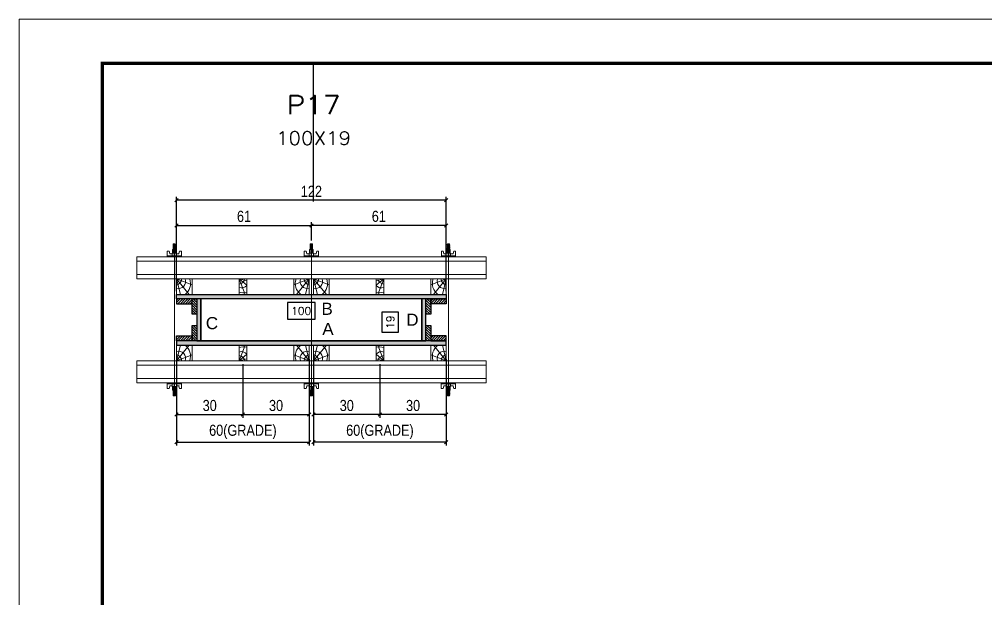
# Model space of a CAD drawing. Extents: x 808 to 7089, y -98 to 17032.
# Drawn here: x 2407 to 3281, y 13062 to 13587 of the extents above; entities that cross this region are included whole.
import ezdxf
from ezdxf.enums import TextEntityAlignment as Align

# ---------------------------------------------------------------- set-up
doc = ezdxf.new("R2010")
doc.units = 0
doc.linetypes.add('DASHED', pattern=[0.75, 0.5, -0.25])
doc.linetypes.add('HIDDEN', pattern=[0.375, 0.25, -0.125])
for name, color, linetype in [('CHAPA', 1, 'Continuous'), ('Cota Seção (2x)', 241, 'Continuous'), ('Painéis', 200, 'Continuous'), ('SARRAFO', 251, 'Continuous'), ('Texto de Titulo', 7, 'Continuous'), ('Texto Qtd Sarr', 242, 'Continuous'), ('TEXTO_GERAL', 7, 'Continuous')]:
    doc.layers.add(name, color=color, linetype=linetype)
for name, color, linetype, lineweight in [('Folhas', 255, 'Continuous', 9), ('Hachura', 251, 'Continuous', 9), ('Madeira', 126, 'Continuous', 18), ('Perfil Metálico', 224, 'Continuous', 18), ('SARRAFO DE PRESSAO', 251, 'DASHED', 9), ('Texto Seção', 7, 'Continuous', 15)]:
    doc.layers.add(name, color=color, linetype=linetype, lineweight=lineweight)
doc.styles.add('ARIAL', font='arial.ttf')
doc.styles.add('COTA TECNICA 2X', font='techl___.ttf', dxfattribs={"height": 10})
doc.styles.add('ROMANS', font='romans.shx')
doc.dimstyles.new('SECAO PILAR', dxfattribs={"dimtxt": 10, "dimasz": 3, "dimexe": 3, "dimexo": 3, "dimgap": 3, "dimtad": 1, "dimdec": 1, "dimlfac": 0.5, "dimzin": 12, "dimdsep": 46, "dimtxsty": 'COTA TECNICA 2X', "dimblk1": 'OBLIQUE', "dimblk2": 'OBLIQUE', "dimsah": 1, "dimcen": 0.9, "dimclrd": 256, "dimclre": 256, "dimclrt": 256, "dimadec": 1, "dimazin": 3, "dimtfac": 1, "dimtdec": 1, "dimtmove": 0, "dimatfit": 3, "dimfxl": 1, "dimtolj": 1, "dimtzin": 12, "dimarcsym": 0})
doc.dimstyles.new('SECÇÃO 2', dxfattribs={"dimtxt": 7, "dimasz": 6, "dimexe": 0.18, "dimexo": 2, "dimgap": -4, "dimtad": 3, "dimdec": 1, "dimlfac": 0.5, "dimzin": 12, "dimdsep": 46, "dimtxsty": 'ROMANS', "dimblk": 'ARCHTICK', "dimcen": 0.09, "dimse1": 1, "dimse2": 1, "dimsd1": 1, "dimsd2": 1, "dimclrd": 180, "dimclre": 5, "dimclrt": 1, "dimadec": 0, "dimazin": 3, "dimtfac": 1, "dimtdec": 1, "dimtofl": 0, "dimtmove": 0, "dimatfit": 3, "dimldrblk": 'ARCHTICK', "dimfxl": 1, "dimtolj": 1, "dimtzin": 0, "dimarcsym": 0})
pattern_1 = [(45, (12051.897, 36225.0705), (-1.12253202, 1.12253202), [])]
pattern_2 = [(45, (11916.897, 36225.0705), (-1.12253202, 1.12253202), [])]

# ---------------------------------------------------------------- blocks, each defined once
blk = doc.blocks.new('9999999999')
at = {"layer": 'Folhas'}
blk.add_lwpolyline([(98138.98, 34190.21), (99623.98, 34190.21), (99623.98, 35240.21), (98138.98, 35240.21)], close=True, dxfattribs=at)
at = {"layer": 'Folhas', "color": 30, "const_width": 3}
blk.add_lwpolyline([(98213.98, 34230.21), (99583.98, 34230.21), (99583.98, 35200.21), (98213.98, 35200.21)], close=True, dxfattribs=at)
blk = doc.blocks.new('titulo1')
at = {"layer": 'Defpoints', "color": 252, "linetype": 'HIDDEN', "ltscale": 2}
blk.add_line((0, 0), (0, 125), dxfattribs=at)
at = {"layer": 'Defpoints', "style": 'ROMANS', "oblique": 15}
blk.add_attdef('FOLHA', text='', height=10, dxfattribs=at).set_placement((0, 15.58), align=Align.MIDDLE_CENTER)
at = {"layer": 'Texto Qtd Sarr', "color": 3, "style": 'ROMANS', "oblique": 15}
for tag, height, p in [('TITULO', 17, (0, 71.45)), ('SEÇÃO', 12, (0, 41.55))]:
    blk.add_attdef(tag, text='', height=height, dxfattribs=at).set_placement(p, align=Align.MIDDLE_CENTER)
blk = doc.blocks.new('*D103')
at = {"layer": 'Cota Seção (2x)', "color": 180, "lineweight": -2, "transparency": 16777216}
for p, q in [((2674.23, 13330.27), (2649.23, 13330.27)), ((2649.23, 13330.27), (2649.23, 13315.27)), ((2674.23, 13315.27), (2674.23, 13330.27)), ((2649.23, 13315.27), (2674.23, 13315.27))]:
    blk.add_line(p, q, dxfattribs=at)
at = {"layer": 'Defpoints', "color": 0, "transparency": 16777216}
for p in [(2570.95, 13333.66), (2770.95, 13333.66), (2570.95, 13311.27)]:
    blk.add_point(p, dxfattribs=at)
at = {"layer": 'Cota Seção (2x)', "color": 1, "transparency": 16777216, "insert": (2661.73, 13322.77), "char_height": 7, "attachment_point": 5, "style": 'ROMANS'}
blk.add_mtext('\\A1;100', dxfattribs=at)
blk = doc.blocks.new('_ArchTick')
at = {"color": 0, "linetype": 'ByBlock', "const_width": 0.15}
blk.add_lwpolyline([(-0.5, -0.5), (0.5, 0.5)], dxfattribs=at)
blk = doc.blocks.new('_Oblique')
at = {"color": 0, "linetype": 'ByBlock', "lineweight": -2}
blk.add_line((-0.5, -0.5), (0.5, 0.5), dxfattribs=at)
blk = doc.blocks.new('*D104')
at = {"layer": 'Cota Seção (2x)', "lineweight": -2, "transparency": 16777216}
for p, q in [((2548.95, 13340.66), (2548.95, 13425.95)), ((2792.95, 13422.95), (2548.95, 13422.95)), ((2792.95, 13340.66), (2792.95, 13425.95))]:
    blk.add_line(p, q, dxfattribs=at)
at = {"layer": 'Defpoints', "color": 0, "transparency": 16777216}
for p in [(2548.95, 13422.95), (2548.95, 13337.66), (2792.95, 13337.66)]:
    blk.add_point(p, dxfattribs=at)
at = {"layer": 'Cota Seção (2x)', "lineweight": -2, "transparency": 16777216, "xscale": 3, "yscale": 3, "zscale": 3, "rotation": 180}
blk.add_blockref('_Oblique', (2548.95, 13422.95), dxfattribs=at)
at = {"layer": 'Cota Seção (2x)', "lineweight": -2, "transparency": 16777216, "xscale": 3, "yscale": 3, "zscale": 3}
blk.add_blockref('_Oblique', (2792.95, 13422.95), dxfattribs=at)
at = {"layer": 'Cota Seção (2x)', "transparency": 16777216, "insert": (2670.95, 13431.01), "char_height": 10, "attachment_point": 5, "style": 'COTA TECNICA 2X'}
blk.add_mtext('\\A1;122', dxfattribs=at)
blk = doc.blocks.new('*D83')
at = {"layer": 'Cota Seção (2x)', "lineweight": -2, "transparency": 16777216}
for p, q in [((2670.95, 13386.46), (2670.95, 13403.19)), ((2792.95, 13400.19), (2670.95, 13400.19)), ((2792.95, 13374.66), (2792.95, 13403.19))]:
    blk.add_line(p, q, dxfattribs=at)
at = {"layer": 'Defpoints', "color": 0, "transparency": 16777216}
for p in [(2670.95, 13400.19), (2670.95, 13383.46), (2792.95, 13371.66)]:
    blk.add_point(p, dxfattribs=at)
at = {"layer": 'Cota Seção (2x)', "lineweight": -2, "transparency": 16777216, "xscale": 3, "yscale": 3, "zscale": 3, "rotation": 180}
blk.add_blockref('_Oblique', (2670.95, 13400.19), dxfattribs=at)
at = {"layer": 'Cota Seção (2x)', "lineweight": -2, "transparency": 16777216, "xscale": 3, "yscale": 3, "zscale": 3}
blk.add_blockref('_Oblique', (2792.95, 13400.19), dxfattribs=at)
at = {"layer": 'Cota Seção (2x)', "transparency": 16777216, "insert": (2731.95, 13408.29), "char_height": 10, "attachment_point": 5, "style": 'COTA TECNICA 2X'}
blk.add_mtext('\\A1;61', dxfattribs=at)
blk = doc.blocks.new('*D84')
at = {"layer": 'Cota Seção (2x)', "lineweight": -2, "transparency": 16777216}
for p, q in [((2548.95, 13374.66), (2548.95, 13403.19)), ((2548.95, 13400.19), (2670.95, 13400.19)), ((2670.95, 13386.46), (2670.95, 13403.19))]:
    blk.add_line(p, q, dxfattribs=at)
at = {"layer": 'Defpoints', "color": 0, "transparency": 16777216}
for p in [(2670.95, 13400.19), (2670.95, 13383.46), (2548.95, 13371.66)]:
    blk.add_point(p, dxfattribs=at)
at = {"layer": 'Cota Seção (2x)', "lineweight": -2, "transparency": 16777216, "xscale": 3, "yscale": 3, "zscale": 3, "rotation": 180}
blk.add_blockref('_Oblique', (2548.95, 13400.19), dxfattribs=at)
at = {"layer": 'Cota Seção (2x)', "lineweight": -2, "transparency": 16777216, "xscale": 3, "yscale": 3, "zscale": 3}
blk.add_blockref('_Oblique', (2670.95, 13400.19), dxfattribs=at)
at = {"layer": 'Cota Seção (2x)', "transparency": 16777216, "insert": (2609.95, 13408.29), "char_height": 10, "attachment_point": 5, "style": 'COTA TECNICA 2X'}
blk.add_mtext('\\A1;61', dxfattribs=at)
blk = doc.blocks.new('*D85')
at = {"layer": 'Cota Seção (2x)', "color": 180, "lineweight": -2, "transparency": 16777216}
for p, q in [((2749.81, 13321.56), (2734.81, 13321.56)), ((2734.81, 13321.56), (2734.81, 13303.56)), ((2749.81, 13303.56), (2749.81, 13321.56)), ((2734.81, 13303.56), (2749.81, 13303.56))]:
    blk.add_line(p, q, dxfattribs=at)
at = {"layer": 'Defpoints', "color": 0, "transparency": 16777216}
for p in [(2770.95, 13333.66), (2753.81, 13295.66), (2770.95, 13295.66)]:
    blk.add_point(p, dxfattribs=at)
at = {"layer": 'Cota Seção (2x)', "color": 1, "transparency": 16777216, "insert": (2742.31, 13312.56), "char_height": 7, "attachment_point": 5, "rotation": 90, "style": 'ROMANS'}
blk.add_mtext('\\A1;19', dxfattribs=at)
blk = doc.blocks.new('C')
at = {"layer": 'Hachura', "color": 0}
for p, q in [((0, 3.22), (0, -3.22)), ((0.45, 3.22), (0, 3.22)), ((0.46, 3.16), (0, 3.16)), ((0.46, 3.05), (0, 3.05)), ((0.46, 2.88), (0, 2.88)), ((0, 2.75), (0, -1.16)), ((0.46, 2.65), (0, 2.65)), ((0.46, 2.23), (0, 2.23)), ((0.46, 1.51), (0, 1.51)), ((0.39, 0.49), (0.17, 0.49)), ((0.45, -3.23), (0.45, 3.22)), ((0.45, 3.22), (2.58, 3.22)), ((1.74, 0.97), (0.45, 0.97)), ((1.45, 0.1), (0.45, 0.1)), ((1.35, 1.94), (1.35, 0.96)), ((2.58, 2.39), (1.47, 2.09)), ((1.74, -0.97), (1.74, 0.97)), ((1.74, 0.97), (1.74, 0.84)), ((1.74, 0.97), (1.74, 0.84)), ((1.74, 0.84), (3.35, 0.84)), ((3.35, 0.45), (1.74, 0.45)), ((2.58, 3.22), (2.58, 2.39)), ((3.32, 0.84), (3.32, -0.84)), ((3.35, 0.84), (3.35, -0.84)), ((3.68, 0.45), (3.35, 0.45)), ((3.84, -0.52), (3.35, 0.45)), ((3.35, 0.06), (3.67, -0.57)), ((3.68, 0.45), (4.16, -0.52)), ((3.72, 0.5), (4.25, -0.57)), ((4.37, -0.55), (3.83, 0.53)), ((4.15, 0.45), (3.93, 0.45)), ((4.42, -0.52), (3.93, 0.45)), ((4.15, 0.45), (4.26, 0.45)), ((4.26, 0.45), (4.74, -0.52)), ((4.3, 0.5), (4.83, -0.57)), ((4.95, -0.55), (4.41, 0.53)), ((4.51, 0.45), (4.84, 0.45)), ((5, -0.52), (4.51, 0.45)), ((4.84, 0.45), (5.32, -0.52)), ((4.88, 0.5), (5.41, -0.57)), ((5.53, -0.55), (4.99, 0.53)), ((5.58, -0.52), (5.09, 0.45)), ((5.42, 0.45), (5.09, 0.45)), ((5.58, -0.52), (5.09, 0.45)), ((5.42, 0.45), (5.74, -0.19)), ((5.46, 0.5), (5.74, -0.07)), ((5.74, 0.19), (5.57, 0.53)), ((5.74, 0.32), (5.68, 0.45)), ((5.68, 0.45), (5.74, 0.45)), ((5.74, 0.45), (5.9, 0.29)), ((5.74, 0.45), (5.74, -0.52)), ((5.9, -0.36), (5.9, 0.29)), ((0.45, 0), (0, 0)), ((0.46, -1.52), (0, -1.52)), ((0.46, -2.23), (0, -2.23)), ((0.46, -2.65), (0, -2.65)), ((0.46, -2.88), (0, -2.88)), ((0.46, -3.05), (0, -3.05)), ((0.46, -3.16), (0, -3.16)), ((0, -3.22), (2.57, -3.22)), ((0.08, -0.48), (0.29, -0.48)), ((0.29, -0.48), (0.4, -0.48)), ((0.45, 0), (0.45, -0.97)), ((0.45, -0.16), (1.45, -0.16)), ((0.45, -0.65), (0.45, -0.32)), ((0.45, -3.23), (0.45, -0.65)), ((0.45, -0.97), (1.74, -0.97)), ((1.35, -1.94), (1.35, -0.97)), ((2.58, -2.39), (1.47, -2.1)), ((3.35, -0.32), (1.74, -0.32)), ((3.35, -0.84), (1.74, -0.84)), ((2.58, -3.23), (2.58, -2.39)), ((3.35, -0.07), (3.58, -0.52)), ((3.35, -0.52), (3.58, -0.52)), ((3.84, -0.52), (4.16, -0.52)), ((4.42, -0.52), (4.74, -0.52)), ((4.63, -0.52), (4.74, -0.52)), ((5, -0.52), (5.32, -0.52)), ((5.58, -0.52), (5.74, -0.52)), ((5.74, -0.52), (5.9, -0.36)), ((5.74, -0.52), (5.74, -0.52))]:
    blk.add_line(p, q, dxfattribs=at)
for centre, radius, start, end in [((1.52, 1.94), 0.161, 104.7436, 180), ((1.44, -0.03), 0.129, 272.695, 87.305), ((3.81, 0.39), 0.143, 25.5688, 154.4312), ((4.39, 0.39), 0.143, 25.5688, 154.4312), ((4.97, 0.39), 0.143, 25.5688, 154.4312), ((5.55, 0.39), 0.143, 25.5688, 154.4312), ((0.17, -0.37), 0.174, 221.744, 317.8592), ((1.52, -1.94), 0.161, 180, 255.2564), ((3.71, -0.4), 0.174, 222.1408, 318.256), ((4.29, -0.4), 0.174, 222.1408, 318.256), ((4.87, -0.4), 0.174, 222.1408, 318.256), ((5.45, -0.4), 0.174, 222.1408, 318.256), ((5.61, -0.4), 0.174, 317.8592, 318.256)]:
    blk.add_arc(centre, radius, start, end, dxfattribs=at)
blk = doc.blocks.new('PONTALETE')
at = {"layer": 'Madeira'}
for q in [(2.71, 7), (7, 5.76), (7, 1.74)]:
    blk.add_line((0, 0), q, dxfattribs=at)
blk.add_lwpolyline([(0, 0), (7, 0), (7, 7), (0, 7)], close=True, dxfattribs=at)
for centre, radius, start, end in [((2.04, 0.06), 6.23, 37.2818, 109.0913), ((1.09, 0.9), 3.19, 343.603, 109.9847), ((-0.21, -0.78), 3.09, 14.6322, 86.0383)]:
    blk.add_arc(centre, radius, start, end, dxfattribs=at)
blk = doc.blocks.new('*D86')
at = {"layer": 'Cota Seção (2x)', "lineweight": -2, "transparency": 16777216}
for p, q in [((2672.94, 13279), (2672.94, 13200.94)), ((2792.94, 13279), (2792.94, 13200.94)), ((2792.94, 13203.94), (2672.94, 13203.94))]:
    blk.add_line(p, q, dxfattribs=at)
at = {"layer": 'Defpoints', "color": 0, "transparency": 16777216}
for p in [(2672.94, 13282), (2792.94, 13282), (2672.94, 13203.94)]:
    blk.add_point(p, dxfattribs=at)
at = {"layer": 'Cota Seção (2x)', "lineweight": -2, "transparency": 16777216, "xscale": 3, "yscale": 3, "zscale": 3, "rotation": 180}
blk.add_blockref('_Oblique', (2672.94, 13203.94), dxfattribs=at)
at = {"layer": 'Cota Seção (2x)', "lineweight": -2, "transparency": 16777216, "xscale": 3, "yscale": 3, "zscale": 3}
blk.add_blockref('_Oblique', (2792.94, 13203.94), dxfattribs=at)
at = {"layer": 'Cota Seção (2x)', "transparency": 16777216, "insert": (2732.94, 13213.16), "char_height": 10, "attachment_point": 5, "style": 'COTA TECNICA 2X'}
blk.add_mtext('\\A1;60(GRADE)', dxfattribs=at)
blk = doc.blocks.new('MEIO PONTALETE')
at = {"layer": 'Madeira'}
for q in [(2.71, 7), (3.5, 2.88), (3.5, 0.87)]:
    blk.add_line((0, 0), q, dxfattribs=at)
blk.add_lwpolyline([(0, 0), (3.5, 0), (3.5, 7), (0, 7)], close=True, dxfattribs=at)
for centre, radius, start, end in [((2.04, 0.06), 6.23, 76.4499, 109.0913), ((1.09, 0.9), 3.19, 40.9063, 109.9847), ((-0.21, -0.78), 3.09, 14.6322, 86.0383)]:
    blk.add_arc(centre, radius, start, end, dxfattribs=at)
blk = doc.blocks.new('*D105')
at = {"layer": 'Cota Seção (2x)', "lineweight": -2, "transparency": 16777216}
for p, q in [((2732.95, 13274.66), (2732.95, 13225.81)), ((2792.94, 13274.66), (2792.94, 13225.81)), ((2792.94, 13228.81), (2732.95, 13228.81))]:
    blk.add_line(p, q, dxfattribs=at)
at = {"layer": 'Defpoints', "color": 0, "transparency": 16777216}
for p in [(2732.95, 13277.66), (2792.94, 13277.66), (2732.95, 13228.81)]:
    blk.add_point(p, dxfattribs=at)
at = {"layer": 'Cota Seção (2x)', "lineweight": -2, "transparency": 16777216, "xscale": 3, "yscale": 3, "zscale": 3, "rotation": 180}
blk.add_blockref('_Oblique', (2732.95, 13228.81), dxfattribs=at)
at = {"layer": 'Cota Seção (2x)', "lineweight": -2, "transparency": 16777216, "xscale": 3, "yscale": 3, "zscale": 3}
blk.add_blockref('_Oblique', (2792.94, 13228.81), dxfattribs=at)
at = {"layer": 'Cota Seção (2x)', "transparency": 16777216, "insert": (2762.94, 13237.03), "char_height": 10, "attachment_point": 5, "style": 'COTA TECNICA 2X'}
blk.add_mtext('\\A1;30', dxfattribs=at)
blk = doc.blocks.new('*D106')
at = {"layer": 'Cota Seção (2x)', "lineweight": -2, "transparency": 16777216}
for p, q in [((2672.95, 13274.66), (2672.95, 13225.81)), ((2732.95, 13274.66), (2732.95, 13225.81)), ((2732.95, 13228.81), (2672.95, 13228.81))]:
    blk.add_line(p, q, dxfattribs=at)
at = {"layer": 'Defpoints', "color": 0, "transparency": 16777216}
for p in [(2672.95, 13277.66), (2732.95, 13277.66), (2672.95, 13228.81)]:
    blk.add_point(p, dxfattribs=at)
at = {"layer": 'Cota Seção (2x)', "lineweight": -2, "transparency": 16777216, "xscale": 3, "yscale": 3, "zscale": 3, "rotation": 180}
blk.add_blockref('_Oblique', (2672.95, 13228.81), dxfattribs=at)
at = {"layer": 'Cota Seção (2x)', "lineweight": -2, "transparency": 16777216, "xscale": 3, "yscale": 3, "zscale": 3}
blk.add_blockref('_Oblique', (2732.95, 13228.81), dxfattribs=at)
at = {"layer": 'Cota Seção (2x)', "transparency": 16777216, "insert": (2702.95, 13237.03), "char_height": 10, "attachment_point": 5, "style": 'COTA TECNICA 2X'}
blk.add_mtext('\\A1;30', dxfattribs=at)
blk = doc.blocks.new('*D87')
at = {"layer": 'Cota Seção (2x)', "lineweight": -2, "transparency": 16777216}
for p, q in [((2548.95, 13279), (2548.95, 13200.94)), ((2668.95, 13279), (2668.95, 13200.94)), ((2548.95, 13203.94), (2668.95, 13203.94))]:
    blk.add_line(p, q, dxfattribs=at)
at = {"layer": 'Defpoints', "color": 0, "transparency": 16777216}
for p in [(2548.95, 13282), (2668.95, 13282), (2668.95, 13203.94)]:
    blk.add_point(p, dxfattribs=at)
at = {"layer": 'Cota Seção (2x)', "lineweight": -2, "transparency": 16777216, "xscale": 3, "yscale": 3, "zscale": 3, "rotation": 180}
blk.add_blockref('_Oblique', (2548.95, 13203.94), dxfattribs=at)
at = {"layer": 'Cota Seção (2x)', "lineweight": -2, "transparency": 16777216, "xscale": 3, "yscale": 3, "zscale": 3}
blk.add_blockref('_Oblique', (2668.95, 13203.94), dxfattribs=at)
at = {"layer": 'Cota Seção (2x)', "transparency": 16777216, "insert": (2608.95, 13213.16), "char_height": 10, "attachment_point": 5, "style": 'COTA TECNICA 2X'}
blk.add_mtext('\\A1;60(GRADE)', dxfattribs=at)
blk = doc.blocks.new('*D107')
at = {"layer": 'Cota Seção (2x)', "lineweight": -2, "transparency": 16777216}
for p, q in [((2548.95, 13274.66), (2548.95, 13225.81)), ((2608.95, 13274.66), (2608.95, 13225.81)), ((2548.95, 13228.81), (2608.95, 13228.81))]:
    blk.add_line(p, q, dxfattribs=at)
at = {"layer": 'Defpoints', "color": 0, "transparency": 16777216}
for p in [(2548.95, 13277.66), (2608.95, 13277.66), (2608.95, 13228.81)]:
    blk.add_point(p, dxfattribs=at)
at = {"layer": 'Cota Seção (2x)', "lineweight": -2, "transparency": 16777216, "xscale": 3, "yscale": 3, "zscale": 3, "rotation": 180}
blk.add_blockref('_Oblique', (2548.95, 13228.81), dxfattribs=at)
at = {"layer": 'Cota Seção (2x)', "lineweight": -2, "transparency": 16777216, "xscale": 3, "yscale": 3, "zscale": 3}
blk.add_blockref('_Oblique', (2608.95, 13228.81), dxfattribs=at)
at = {"layer": 'Cota Seção (2x)', "transparency": 16777216, "insert": (2578.95, 13237.03), "char_height": 10, "attachment_point": 5, "style": 'COTA TECNICA 2X'}
blk.add_mtext('\\A1;30', dxfattribs=at)
blk = doc.blocks.new('*D108')
at = {"layer": 'Cota Seção (2x)', "lineweight": -2, "transparency": 16777216}
for p, q in [((2608.95, 13274.66), (2608.95, 13225.81)), ((2668.95, 13274.66), (2668.95, 13225.81)), ((2608.95, 13228.81), (2668.95, 13228.81))]:
    blk.add_line(p, q, dxfattribs=at)
at = {"layer": 'Defpoints', "color": 0, "transparency": 16777216}
for p in [(2608.95, 13277.66), (2668.95, 13277.66), (2668.95, 13228.81)]:
    blk.add_point(p, dxfattribs=at)
at = {"layer": 'Cota Seção (2x)', "lineweight": -2, "transparency": 16777216, "xscale": 3, "yscale": 3, "zscale": 3, "rotation": 180}
blk.add_blockref('_Oblique', (2608.95, 13228.81), dxfattribs=at)
at = {"layer": 'Cota Seção (2x)', "lineweight": -2, "transparency": 16777216, "xscale": 3, "yscale": 3, "zscale": 3}
blk.add_blockref('_Oblique', (2668.95, 13228.81), dxfattribs=at)
at = {"layer": 'Cota Seção (2x)', "transparency": 16777216, "insert": (2638.95, 13237.03), "char_height": 10, "attachment_point": 5, "style": 'COTA TECNICA 2X'}
blk.add_mtext('\\A1;30', dxfattribs=at)

msp = doc.modelspace()

# ---------------------------------------------------------------- hatches: boundary and pattern name
at = {"layer": 'Hachura'}
h = msp.add_hatch(color=256, dxfattribs=at)
h.dxf.hatch_style = 1
h.paths.add_polyline_path([(2548.95, 13333.66), (2548.95, 13337.66), (2792.95, 13337.66), (2792.95, 13333.66)])
h = msp.add_hatch(color=256, dxfattribs=at)
h.dxf.hatch_style = 1
h.paths.add_polyline_path([(2548.95, 13333.66), (2548.95, 13337.66), (2792.95, 13337.66), (2792.95, 13333.66)])
h = msp.add_hatch(dxfattribs=at)
h.set_pattern_fill('ANSI31', color=256, scale=0.5, angle=360, style=0)
h.set_pattern_definition(pattern_1)
h.paths.add_polyline_path([(2562.95, 13333.66), (2562.95, 13329.26), (2548.95, 13329.26), (2548.95, 13333.66)])
h = msp.add_hatch(dxfattribs=at)
h.set_pattern_fill('ANSI31', color=256, scale=0.5, angle=630, style=0)
h.set_pattern_definition([(315, (25492.3533, 3830.7105), (1.12253202, 1.12253202), [])])
h.paths.add_polyline_path([(2562.95, 13319.66), (2567.35, 13319.66), (2567.35, 13333.66), (2562.95, 13333.66)])
h = msp.add_hatch(color=256, dxfattribs=at)
h.dxf.hatch_style = 1
h.paths.add_polyline_path([(2570.95, 13333.66), (2567.35, 13333.66), (2567.35, 13295.66), (2570.95, 13295.66)])
h = msp.add_hatch(color=256, dxfattribs=at)
h.dxf.hatch_style = 1
h.paths.add_polyline_path([(2570.95, 13333.66), (2567.35, 13333.66), (2567.35, 13295.66), (2570.95, 13295.66)])
h = msp.add_hatch(color=256, dxfattribs=at)
h.dxf.hatch_style = 1
h.paths.add_polyline_path([(2774.55, 13333.66), (2770.95, 13333.66), (2770.95, 13295.66), (2774.55, 13295.66)])
h = msp.add_hatch(color=256, dxfattribs=at)
h.dxf.hatch_style = 1
h.paths.add_polyline_path([(2774.55, 13333.66), (2770.95, 13333.66), (2770.95, 13295.66), (2774.55, 13295.66)])
h = msp.add_hatch(dxfattribs=at)
h.set_pattern_fill('ANSI31', color=256, scale=0.5, angle=630, style=0)
h.set_pattern_definition([(315, (25703.9533, 3830.7105), (1.12253202, 1.12253202), [])])
h.paths.add_polyline_path([(2774.55, 13319.66), (2778.95, 13319.66), (2778.95, 13333.66), (2774.55, 13333.66)])
h = msp.add_hatch(dxfattribs=at)
h.set_pattern_fill('ANSI31', color=256, scale=0.5, angle=360, style=0)
h.set_pattern_definition(pattern_2)
h.paths.add_polyline_path([(2778.95, 13333.66), (2778.95, 13329.26), (2792.95, 13329.26), (2792.95, 13333.66)])
h = msp.add_hatch(dxfattribs=at)
h.set_pattern_fill('ANSI31', color=256, scale=0.5, angle=630, style=0)
h.set_pattern_definition([(315, (25492.3533, 3806.7105), (1.12253202, 1.12253202), [])])
h.paths.add_polyline_path([(2562.95, 13295.66), (2567.35, 13295.66), (2567.35, 13309.66), (2562.95, 13309.66)])
h = msp.add_hatch(dxfattribs=at)
h.set_pattern_fill('ANSI31', color=256, scale=0.5, angle=630, style=0)
h.set_pattern_definition([(315, (25703.9533, 3806.7105), (1.12253202, 1.12253202), [])])
h.paths.add_polyline_path([(2774.55, 13295.66), (2778.95, 13295.66), (2778.95, 13309.66), (2774.55, 13309.66)])
h = msp.add_hatch(dxfattribs=at)
h.set_pattern_fill('ANSI31', color=256, scale=0.5, angle=360, style=0)
h.set_pattern_definition(pattern_1)
h.paths.add_polyline_path([(2562.95, 13295.66), (2562.95, 13300.06), (2548.95, 13300.06), (2548.95, 13295.66)])
h = msp.add_hatch(dxfattribs=at)
h.set_pattern_fill('ANSI31', color=256, scale=0.5, angle=360, style=0)
h.set_pattern_definition(pattern_2)
h.paths.add_polyline_path([(2778.95, 13295.66), (2778.95, 13300.06), (2792.95, 13300.06), (2792.95, 13295.66)])
h = msp.add_hatch(color=256, dxfattribs=at)
h.dxf.hatch_style = 1
h.paths.add_polyline_path([(2548.95, 13295.66), (2548.95, 13291.66), (2792.95, 13291.66), (2792.95, 13295.66)])
h = msp.add_hatch(color=256, dxfattribs=at)
h.dxf.hatch_style = 1
h.paths.add_polyline_path([(2548.95, 13295.66), (2548.95, 13291.66), (2792.95, 13291.66), (2792.95, 13295.66)])

# ---------------------------------------------------------------- linework, layer by layer
at = {"layer": 'CHAPA'}
for points in [[(2548.95, 13333.66), (2548.95, 13337.66), (2792.95, 13337.66), (2792.95, 13333.66)], [(2548.95, 13333.66), (2548.95, 13337.66), (2792.95, 13337.66), (2792.95, 13333.66)], [(2570.95, 13333.66), (2567.35, 13333.66), (2567.35, 13295.66), (2570.95, 13295.66)], [(2570.95, 13333.66), (2567.35, 13333.66), (2567.35, 13295.66), (2570.95, 13295.66)], [(2774.55, 13333.66), (2770.95, 13333.66), (2770.95, 13295.66), (2774.55, 13295.66)], [(2774.55, 13333.66), (2770.95, 13333.66), (2770.95, 13295.66), (2774.55, 13295.66)], [(2548.95, 13295.66), (2548.95, 13291.66), (2792.95, 13291.66), (2792.95, 13295.66)], [(2548.95, 13295.66), (2548.95, 13291.66), (2792.95, 13291.66), (2792.95, 13295.66)]]:
    msp.add_lwpolyline(points, close=True, dxfattribs=at)
at = {"layer": 'Hachura'}
for p, q in [((2546.94, 13382.46), (2546.94, 13250.66)), ((2670.94, 13382.46), (2670.94, 13250.66)), ((2794.95, 13382.46), (2794.95, 13250.66))]:
    msp.add_line(p, q, dxfattribs=at)
at = {"layer": 'Madeira'}
for points in [[(2548.95, 13337.66), (2548.95, 13351.66), (2668.95, 13351.66), (2668.95, 13337.66)], [(2792.95, 13337.66), (2792.95, 13351.66), (2672.95, 13351.66), (2672.95, 13337.66)], [(2548.95, 13291.66), (2548.95, 13277.66), (2668.95, 13277.66), (2668.95, 13291.66)], [(2792.95, 13291.66), (2792.95, 13277.66), (2672.95, 13277.66), (2672.95, 13291.66)]]:
    msp.add_lwpolyline(points, close=True, dxfattribs=at)
at = {"layer": 'Painéis'}
msp.add_lwpolyline([(2770.95, 13295.66), (2770.95, 13333.66), (2570.95, 13333.66), (2570.95, 13295.66)], close=True, dxfattribs=at)
at = {"layer": 'Perfil Metálico'}
for points in [[(2512.95, 13371.66), (2512.95, 13351.66), (2828.95, 13351.66), (2828.95, 13371.66)], [(2828.95, 13355.66), (2828.95, 13367.66), (2512.95, 13367.66), (2512.95, 13355.66)], [(2512.95, 13257.66), (2512.95, 13277.66), (2828.95, 13277.66), (2828.95, 13257.66)], [(2828.95, 13273.66), (2828.95, 13261.66), (2512.95, 13261.66), (2512.95, 13273.66)]]:
    msp.add_lwpolyline(points, close=True, dxfattribs=at)
at = {"layer": 'SARRAFO'}
for points in [[(2548.95, 13329.26), (2562.95, 13329.26), (2562.95, 13333.66), (2548.95, 13333.66)], [(2567.35, 13333.66), (2567.35, 13319.66), (2562.95, 13319.66), (2562.95, 13333.66)], [(2567.35, 13333.66), (2567.35, 13319.66), (2562.95, 13319.66), (2562.95, 13333.66)], [(2778.95, 13333.66), (2778.95, 13319.66), (2774.55, 13319.66), (2774.55, 13333.66)], [(2778.95, 13333.66), (2778.95, 13319.66), (2774.55, 13319.66), (2774.55, 13333.66)], [(2792.95, 13329.26), (2778.95, 13329.26), (2778.95, 13333.66), (2792.95, 13333.66)], [(2567.35, 13309.66), (2567.35, 13295.66), (2562.95, 13295.66), (2562.95, 13309.66)], [(2567.35, 13309.66), (2567.35, 13295.66), (2562.95, 13295.66), (2562.95, 13309.66)], [(2778.95, 13309.66), (2778.95, 13295.66), (2774.55, 13295.66), (2774.55, 13309.66)], [(2778.95, 13309.66), (2778.95, 13295.66), (2774.55, 13295.66), (2774.55, 13309.66)], [(2548.95, 13300.06), (2562.95, 13300.06), (2562.95, 13295.66), (2548.95, 13295.66)], [(2792.95, 13300.06), (2778.95, 13300.06), (2778.95, 13295.66), (2792.95, 13295.66)]]:
    msp.add_lwpolyline(points, close=True, dxfattribs=at)

# ---------------------------------------------------------------- block references
at = {"layer": 'Hachura', "linetype": 'Continuous', "yscale": 2, "zscale": 2}
for p, xscale, rotation in [((2546.94, 13371.66), -2, 270), ((2670.95, 13371.66), -2, 270), ((2794.95, 13371.66), 2, 90), ((2546.95, 13257.66), 2, 270), ((2670.95, 13257.66), 2, 270), ((2794.94, 13257.66), -2, 90)]:
    msp.add_blockref('C', p, dxfattribs=dict(at, xscale=xscale, rotation=rotation))
at = {"layer": 'Madeira'}
for name, p, xscale, yscale, zscale, rotation in [('PONTALETE', (2548.95, 13351.66), 2, 2, 2, 270), ('PONTALETE', (2548.95, 13351.66), 2, 2, 2, 270), ('MEIO PONTALETE', (2605.45, 13351.66), -1.999999997962732, 1.999999997962732, 1.999999997962732, 180), ('PONTALETE', (2668.95, 13351.66), -2, 2, 2, 90), ('PONTALETE', (2672.95, 13351.66), 2, 2, 2, 270), ('MEIO PONTALETE', (2736.45, 13351.66), 1.999999997962732, 1.999999997962732, 1.999999997962732, 180), ('PONTALETE', (2792.95, 13351.66), -2, 2, 2, 90), ('PONTALETE', (2548.95, 13277.66), -2, 2, 2, 270), ('PONTALETE', (2548.95, 13277.66), -2, 2, 2, 270), ('PONTALETE', (2668.95, 13277.66), 2, 2, 2, 90), ('PONTALETE', (2672.95, 13277.66), -2, 2, 2, 270), ('PONTALETE', (2792.95, 13277.66), 2, 2, 2, 90)]:
    msp.add_blockref(name, p, dxfattribs=dict(at, xscale=xscale, yscale=yscale, zscale=zscale, rotation=rotation))
at = {"layer": 'Madeira', "yscale": 1.999999997962732, "zscale": 1.999999997962732}
for p, xscale in [((2605.45, 13277.66), 1.999999997962732), ((2736.45, 13277.66), -1.999999997962732)]:
    msp.add_blockref('MEIO PONTALETE', p, dxfattribs=dict(at, xscale=xscale))
at = {"layer": 'SARRAFO DE PRESSAO', "color": 6, "linetype": 'ByBlock'}
msp.add_blockref('9999999999', (-95732.31, -21653.45), dxfattribs=at)
at = {"layer": 'Texto Seção'}
ref = msp.add_blockref('titulo1', (2672.84, 13421.75), dxfattribs=at)
ref.add_attrib('TITULO', 'P17', dxfattribs={"layer": 'Texto de Titulo', "color": 7, "height": 17, "style": 'ROMANS', "width": 1.1}).set_placement((2672.84, 13509.25), align=Align.MIDDLE_CENTER)
ref.add_attrib('SEÇÃO', '100X19', dxfattribs={"layer": 'Texto de Titulo', "color": 7, "height": 12, "style": 'ROMANS', "width": 1.1}).set_placement((2672.84, 13479.25), align=Align.MIDDLE_CENTER)

# ---------------------------------------------------------------- texts
at = {"layer": 'TEXTO_GERAL', "style": 'ARIAL'}
for s, p in [('B', (2685.18, 13324.65)), ('C', (2580.95, 13311.69)), ('D', (2762.34, 13314.77)), ('A', (2685.92, 13306.42))]:
    msp.add_text(s, height=11, dxfattribs=at).set_placement(p, align=Align.MIDDLE_CENTER)

# ---------------------------------------------------------------- dimensions: what is measured, and where the dimension line sits
at = {"layer": 'Cota Seção (2x)', "color": 241}
for base, p1, p2, picture, middle in [((2548.95, 13422.95), (2792.95, 13337.66), (2548.95, 13337.66), '*D104', (2670.95, 13431.01)), ((2670.95, 13400.19), (2792.95, 13371.66), (2670.95, 13383.46), '*D83', (2731.95, 13408.29)), ((2672.95, 13228.81), (2732.95, 13277.66), (2672.95, 13277.66), '*D106', (2702.95, 13237.03)), ((2732.95, 13228.81), (2792.94, 13277.66), (2732.95, 13277.66), '*D105', (2762.94, 13237.03))]:
    dim = msp.add_linear_dim(base=base, p1=p1, p2=p2, angle=180, dimstyle='SECAO PILAR', dxfattribs=at)
    dim.commit()
    dim.dimension.update_dxf_attribs({"geometry": picture, "text_midpoint": middle})
for base, p1, p2, picture, middle in [((2670.95, 13400.19), (2548.95, 13371.66), (2670.95, 13383.46), '*D84', (2609.95, 13408.29)), ((2608.95, 13228.81), (2548.95, 13277.66), (2608.95, 13277.66), '*D107', (2578.95, 13237.03)), ((2668.95, 13228.81), (2608.95, 13277.66), (2668.95, 13277.66), '*D108', (2638.95, 13237.03))]:
    dim = msp.add_linear_dim(base=base, p1=p1, p2=p2, dimstyle='SECAO PILAR', dxfattribs=at)
    dim.commit()
    dim.dimension.update_dxf_attribs({"geometry": picture, "text_midpoint": middle})
for base, p2, angle, picture, middle in [((2570.95, 13311.27), (2570.95, 13333.66), 180, '*D103', (2661.73, 13311.27)), ((2753.81, 13295.66), (2770.95, 13295.66), 270, '*D85', (2753.81, 13312.56))]:
    dim = msp.add_linear_dim(base=base, p1=(2770.95, 13333.66), p2=p2, angle=angle, dimstyle='SECÇÃO 2', dxfattribs=at)
    dim.commit()
    dim.dimension.update_dxf_attribs({"geometry": picture, "text_midpoint": middle, "dimtype": 160})
dim = msp.add_linear_dim(base=(2668.95, 13203.94), p1=(2548.95, 13282), p2=(2668.95, 13282), text='<>(GRADE)', dimstyle='SECAO PILAR', dxfattribs=at)
dim.commit()
dim.dimension.update_dxf_attribs({"geometry": '*D87', "text_midpoint": (2608.95, 13203.94), "dimtype": 160})
dim = msp.add_linear_dim(base=(2672.94, 13203.94), p1=(2792.94, 13282), p2=(2672.94, 13282), angle=180, text='<>(GRADE)', dimstyle='SECAO PILAR', dxfattribs=at)
dim.commit()
dim.dimension.update_dxf_attribs({"geometry": '*D86', "text_midpoint": (2732.94, 13203.94), "dimtype": 160})

doc.saveas('drawing.dxf')
